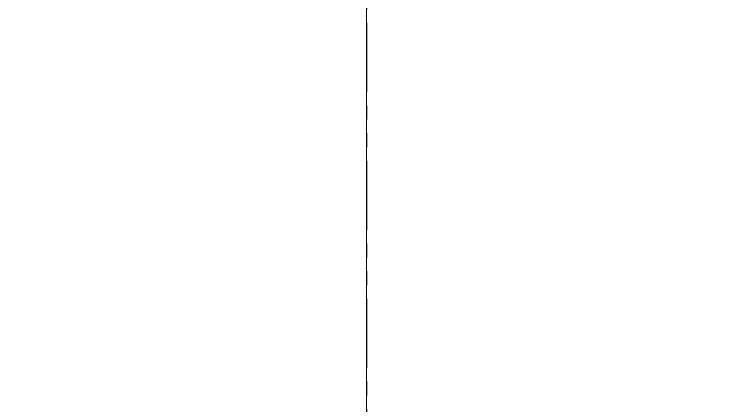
# Model space of a CAD drawing. Header units: millimetres. Extents: x 20850 to 34255, y -4073 to 3090.
# Drawn here: x 22461.3 to 22494.05, y 2477.04 to 2495.06 of the extents above; entities that cross this region are included whole.
import ezdxf

# ---------------------------------------------------------------- set-up
doc = ezdxf.new("R2010")
doc.units = ezdxf.units.MM
doc.header["$LTSCALE"] = 0.2
doc.linetypes.add('PHANTOM2', pattern=[31.75, 15.875, -3.175, 3.175, -3.175, 3.175, -3.175])
doc.layers.add('标注', color=6, linetype='Continuous', lineweight=18)

msp = doc.modelspace()

# ---------------------------------------------------------------- hatches: boundary and pattern name
h = msp.add_hatch()
h.set_pattern_fill('ANSI37', scale=0.1, style=0)
h.set_pattern_definition([(45, (17612.70704, 2031.4034), (-0.224506403, 0.224506403), []), (135, (17612.70704, 2031.4034), (-0.224506403, -0.224506403), [])])
edge = h.paths.add_edge_path()
edge.add_line((22549.0097, 2460.1747), (22549.0097, 2687.6827))
edge.add_arc((22548.4097, 2687.6827), 0.6, 0, 90)
edge.add_line((22548.4097, 2688.2827), (22406.6097, 2688.2827))
edge.add_arc((22406.6097, 2687.6827), 0.6, 90, 180)
edge.add_line((22406.0097, 2687.6827), (22406.0097, 2460.1747))
edge.add_arc((22406.5097, 2460.1747), 0.5, 180, 270)
edge.add_line((22406.5097, 2459.6747), (22548.5097, 2459.6747))
edge.add_arc((22548.5097, 2460.1747), 0.5, 270, 360)
h.paths.add_polyline_path([(22546.0897, 2467.2547), (22408.9297, 2467.2547), (22408.9297, 2686.0007), (22546.0897, 2686.0007)], flags=16)

# ---------------------------------------------------------------- linework, layer by layer
at = {"color": 7, "linetype": 'PHANTOM2'}
msp.add_line((22477.5097, 2691.5101), (22477.5097, 2443.2607), dxfattribs=at)
at = {"layer": '标注', "color": 1}
msp.add_line((22477.5097, 2721.8023), (22477.5097, 2431.823), dxfattribs=at)

doc.saveas('drawing.dxf')
